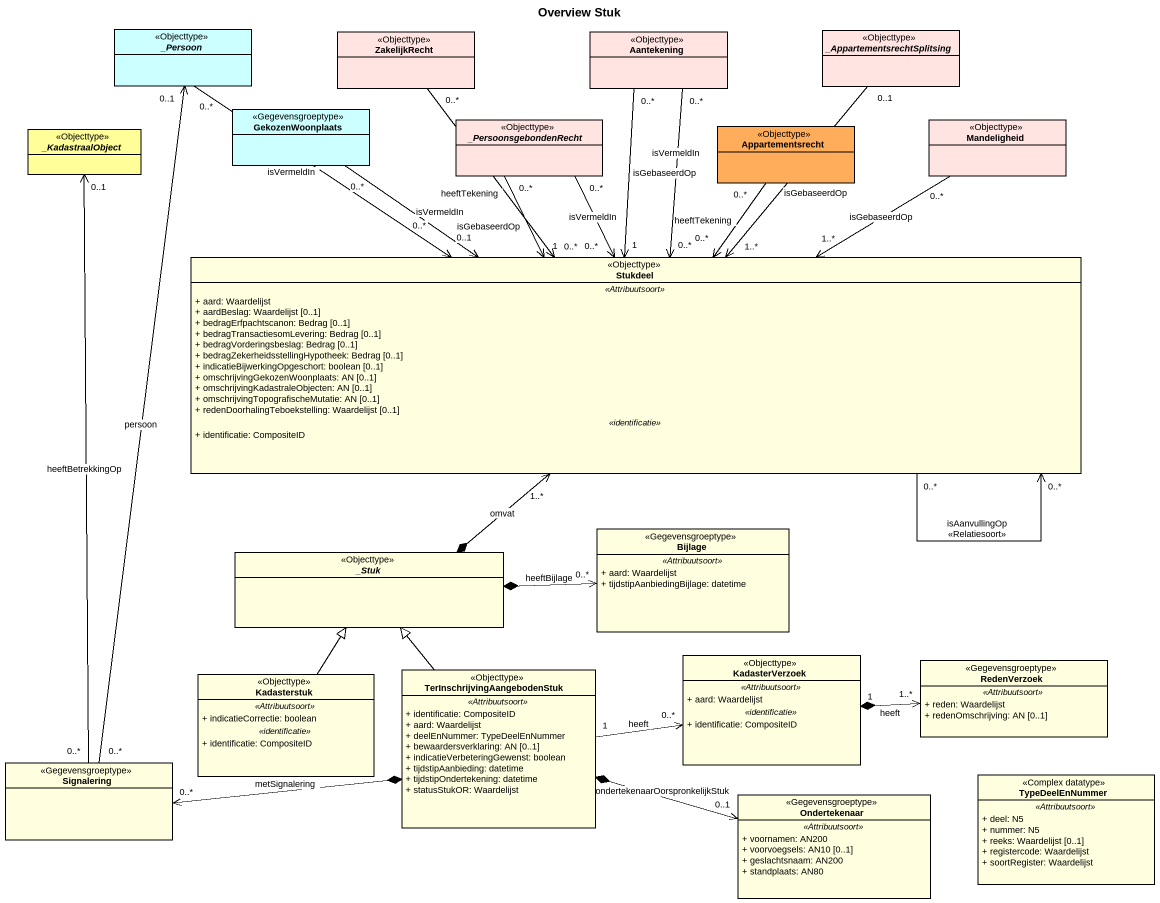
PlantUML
@startuml
title Overview Stuk
hide circle
hide empty members
skinparam classAttributeIconSize 0
abstract class "_Persoon" as Persoon <<Objecttype>> #CCFFFF
class ZakelijkRecht <<Objecttype>> #FFE4E1
class Aantekening <<Objecttype>> #FFE4E1
abstract class "_AppartementsrechtSplitsing" as AppartementsrechtSplitsing <<Objecttype>> #FFE4E1
class GekozenWoonplaats <<Gegevensgroeptype>> #CCFFFF
abstract class "_KadastraalObject" as KadastraalObject <<Objecttype>> #FFFE99
abstract class "_PersoonsgebondenRecht" as PersoonsgebondenRecht <<Objecttype>> #FFE4E1
class Appartementsrecht <<Objecttype>> #FFAD5B
class Mandeligheid <<Objecttype>> #FFE4E1
class Stukdeel <<Objecttype>> #FFFFE0 {
  .. <<Attribuutsoort>> ..
  + aard: Waardelijst
  + aardBeslag: Waardelijst [0..1]
  + bedragErfpachtscanon: Bedrag [0..1]
  + bedragTransactiesomLevering: Bedrag [0..1]
  + bedragVorderingsbeslag: Bedrag [0..1]
  + bedragZekerheidsstellingHypotheek: Bedrag [0..1]
  + indicatieBijwerkingOpgeschort: boolean [0..1]
  + omschrijvingGekozenWoonplaats: AN [0..1]
  + omschrijvingKadastraleObjecten: AN [0..1]
  + omschrijvingTopografischeMutatie: AN [0..1]
  + redenDoorhalingTeboekstelling: Waardelijst [0..1]
  .. <<identificatie>> ..
  + identificatie: CompositeID
}
class Bijlage <<Gegevensgroeptype>> #FFFFE0 {
  .. <<Attribuutsoort>> ..
  + aard: Waardelijst
  + tijdstipAanbiedingBijlage: datetime
}
abstract class "_Stuk" as Stuk <<Objecttype>> #FFFFE0
class KadasterVerzoek <<Objecttype>> #FFFFE0 {
  .. <<Attribuutsoort>> ..
  + aard: Waardelijst
  .. <<identificatie>> ..
  + identificatie: CompositeID
}
class Kadasterstuk <<Objecttype>> #FFFFE0 {
  .. <<Attribuutsoort>> ..
  + indicatieCorrectie: boolean
  .. <<identificatie>> ..
  + identificatie: CompositeID
}
class "TerInschrijvingAangebodenStuk" as TerInschrijvingAangebodenStu <<Objecttype>> #FFFFE0 {
  .. <<Attribuutsoort>> ..
  + identificatie: CompositeID
  + aard: Waardelijst
  + deelEnNummer: TypeDeelEnNummer
  + bewaardersverklaring: AN [0..1]
  + indicatieVerbeteringGewenst: boolean
  + tijdstipAanbieding: datetime
  + tijdstipOndertekening: datetime
  + statusStukOR: Waardelijst
}
class RedenVerzoek <<Gegevensgroeptype>> #FFFFE0 {
  .. <<Attribuutsoort>> ..
  + reden: Waardelijst
  + redenOmschrijving: AN [0..1]
}
class Signalering <<Gegevensgroeptype>> #FFFFE0
class Ondertekenaar <<Gegevensgroeptype>> #FFFFE0 {
  .. <<Attribuutsoort>> ..
  + voornamen: AN200
  + voorvoegsels: AN10 [0..1]
  + geslachtsnaam: AN200
  + standplaats: AN80
}
class TypeDeelEnNummer <<Complex datatype>> #FFFFE0 {
  .. <<Attribuutsoort>> ..
  + deel: N5
  + nummer: N5
  + reeks: Waardelijst [0..1]
  + registercode: Waardelijst
  + soortRegister: Waardelijst
}
Persoon "0..*" --> "0..*" Stukdeel : isVermeldIn
ZakelijkRecht "0..*" --> "0..*" Stukdeel : heeftTekening
Aantekening "0..*" --> "1" Stukdeel : isGebaseerdOp
Aantekening "0..*" --> "0..*" Stukdeel : isVermeldIn
AppartementsrechtSplitsing "0..1" --> "1..*" Stukdeel : isGebaseerdOp
GekozenWoonplaats "0..*" --> "0..1" Stukdeel : isVermeldIn
PersoonsgebondenRecht "0..*" --> "1" Stukdeel : isGebaseerdOp
PersoonsgebondenRecht "0..*" --> "0..*" Stukdeel : isVermeldIn
Appartementsrecht "0..*" --> "0..*" Stukdeel : heeftTekening
Mandeligheid "0..*" --> "1..*" Stukdeel : isGebaseerdOp
Stukdeel "0..*" --> "0..*" Stukdeel : isAanvullingOp\n<<Relatiesoort>>
Stuk *-up-> "1..*" Stukdeel : omvat
Stuk *-right-> "0..*" Bijlage : heeftBijlage
KadasterVerzoek "1" *-right-> "1..*" RedenVerzoek : heeft
Kadasterstuk -up-|> Stuk
TerInschrijvingAangebodenStu -up-|> Stuk
TerInschrijvingAangebodenStu "1" -right-> "0..*" KadasterVerzoek : heeft
TerInschrijvingAangebodenStu *-left-> "0..*" Signalering : metSignalering
TerInschrijvingAangebodenStu *-right-> "0..1" Ondertekenaar : ondertekenaarOorspronkelijkStuk
Signalering "0..*" -up-> "0..1" Persoon : persoon
Signalering "0..*" -up-> "0..1" KadastraalObject : heeftBetrekkingOp
@enduml
